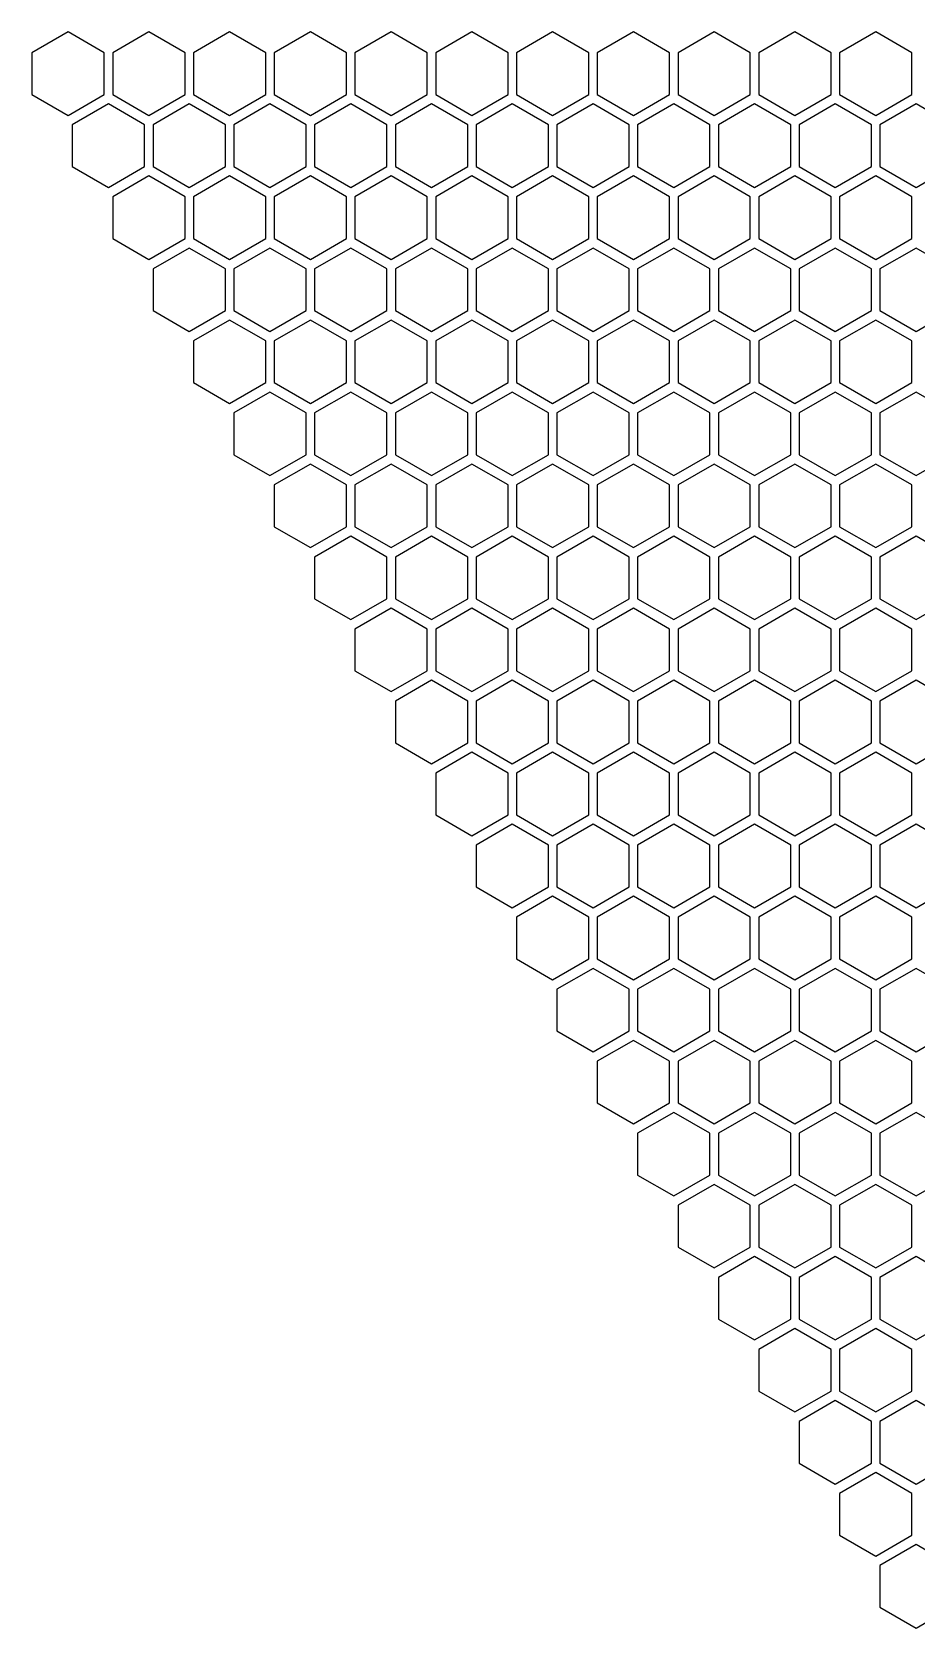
# Model space of a CAD drawing. Extents: x 13 to 253, y 37 to 205.
# Drawn here: x 12.5 to 48.6, y 46 to 111.2 of the extents above; entities that cross this region are included whole.
import ezdxf

# ---------------------------------------------------------------- set-up
doc = ezdxf.new("R2010")
doc.units = 0
doc.layers.get('0').update_dxf_attribs({"linetype": 'CONTINUOUS'})

msp = doc.modelspace()

# ---------------------------------------------------------------- linework, layer by layer
at = {"color": 7}
for points in [[(13.992427, 111.249955), (12.514997, 110.39678), (12.514997, 108.69042), (13.992427, 107.83776), (15.469855, 108.69042), (15.469855, 110.39678)], [(17.292483, 111.249955), (15.815055, 110.39678), (15.815055, 108.69042), (17.292483, 107.83776), (18.769913, 108.69042), (18.769913, 110.39678)], [(20.592541, 111.249955), (19.11511, 110.39678), (19.11511, 108.69042), (20.592541, 107.83776), (22.069969, 108.69042), (22.069969, 110.39678)], [(23.892596, 111.249955), (22.415168, 110.39678), (22.415168, 108.69042), (23.892596, 107.83776), (25.370027, 108.69042), (25.370027, 110.39678)], [(27.192654, 111.249955), (25.714707, 110.39678), (25.714707, 108.69042), (27.192654, 107.83776), (28.670085, 108.69042), (28.670085, 110.39678)], [(30.492193, 111.249955), (29.014765, 110.39678), (29.014765, 108.69042), (30.492193, 107.83776), (31.97014, 108.69042), (31.97014, 110.39678)], [(33.792251, 111.249955), (32.314823, 110.39678), (32.314823, 108.69042), (33.792251, 107.83776), (35.270198, 108.69042), (35.270198, 110.39678)], [(37.092309, 111.249955), (35.614878, 110.39678), (35.614878, 108.69042), (37.092309, 107.83776), (38.569737, 108.69042), (38.569737, 110.39678)], [(40.392364, 111.249955), (38.914936, 110.39678), (38.914936, 108.69042), (40.392364, 107.83776), (41.869795, 108.69042), (41.869795, 110.39678)], [(43.692422, 111.249955), (42.214992, 110.39678), (42.214992, 108.69042), (43.692422, 107.83776), (45.16985, 108.69042), (45.16985, 110.39678)], [(46.99248, 111.249955), (45.515049, 110.39678), (45.515049, 108.69042), (46.99248, 107.83776), (48.469908, 108.69042), (48.469908, 110.39678)], [(15.642454, 108.30543), (14.165026, 107.45226), (14.165026, 105.74642), (15.642454, 104.89324), (17.119884, 105.74642), (17.119884, 107.45226)], [(18.942512, 108.30543), (17.465084, 107.45226), (17.465084, 105.74642), (18.942512, 104.89324), (20.41994, 105.74642), (20.41994, 107.45226)], [(22.24257, 108.30543), (20.765139, 107.45226), (20.765139, 105.74642), (22.24257, 104.89324), (23.719998, 105.74642), (23.719998, 107.45226)], [(25.542625, 108.30543), (24.064678, 107.45226), (24.064678, 105.74642), (25.542625, 104.89324), (27.020056, 105.74642), (27.020056, 107.45226)], [(28.842683, 108.30543), (27.364736, 107.45226), (27.364736, 105.74642), (28.842683, 104.89324), (30.320111, 105.74642), (30.320111, 107.45226)], [(32.142222, 108.30543), (30.664794, 107.45226), (30.664794, 105.74642), (32.142222, 104.89324), (33.620169, 105.74642), (33.620169, 107.45226)], [(35.44228, 108.30543), (33.964849, 107.45226), (33.964849, 105.74642), (35.44228, 104.89324), (36.920227, 105.74642), (36.920227, 107.45226)], [(38.742335, 108.30543), (37.264907, 107.45226), (37.264907, 105.74642), (38.742335, 104.89324), (40.219766, 105.74642), (40.219766, 107.45226)], [(42.042393, 108.30543), (40.564965, 107.45226), (40.564965, 105.74642), (42.042393, 104.89324), (43.519824, 105.74642), (43.519824, 107.45226)], [(45.342451, 108.30543), (43.86502, 107.45226), (43.86502, 105.74642), (45.342451, 104.89324), (46.819879, 105.74642), (46.819879, 107.45226)], [(48.642506, 108.30543), (47.165078, 107.45226), (47.165078, 105.74642), (48.642506, 104.89324), (50.119937, 105.74642), (50.119937, 107.45226)], [(17.292483, 105.36091), (15.815055, 104.50773), (15.815055, 102.80189), (17.292483, 101.94872), (18.769913, 102.80189), (18.769913, 104.50773)], [(20.592541, 105.36091), (19.11511, 104.50773), (19.11511, 102.80189), (20.592541, 101.94872), (22.069969, 102.80189), (22.069969, 104.50773)], [(23.892596, 105.36091), (22.415168, 104.50773), (22.415168, 102.80189), (23.892596, 101.94872), (25.370027, 102.80189), (25.370027, 104.50773)], [(27.192654, 105.36091), (25.714707, 104.50773), (25.714707, 102.80189), (27.192654, 101.94872), (28.670085, 102.80189), (28.670085, 104.50773)], [(30.492193, 105.36091), (29.014765, 104.50773), (29.014765, 102.80189), (30.492193, 101.94872), (31.97014, 102.80189), (31.97014, 104.50773)], [(33.792251, 105.36091), (32.314823, 104.50773), (32.314823, 102.80189), (33.792251, 101.94872), (35.270198, 102.80189), (35.270198, 104.50773)], [(37.092309, 105.36091), (35.614878, 104.50773), (35.614878, 102.80189), (37.092309, 101.94872), (38.569737, 102.80189), (38.569737, 104.50773)], [(40.392364, 105.36091), (38.914936, 104.50773), (38.914936, 102.80189), (40.392364, 101.94872), (41.869795, 102.80189), (41.869795, 104.50773)], [(43.692422, 105.36091), (42.214992, 104.50773), (42.214992, 102.80189), (43.692422, 101.94872), (45.16985, 102.80189), (45.16985, 104.50773)], [(46.99248, 105.36091), (45.515049, 104.50773), (45.515049, 102.80189), (46.99248, 101.94872), (48.469908, 102.80189), (48.469908, 104.50773)], [(18.942512, 102.41639), (17.465084, 101.56321), (17.465084, 99.85737), (18.942512, 99.00419), (20.41994, 99.85737), (20.41994, 101.56321)], [(22.24257, 102.41639), (20.765139, 101.56321), (20.765139, 99.85737), (22.24257, 99.00419), (23.719998, 99.85737), (23.719998, 101.56321)], [(25.542625, 102.41639), (24.064678, 101.56321), (24.064678, 99.85737), (25.542625, 99.00419), (27.020056, 99.85737), (27.020056, 101.56321)], [(28.842683, 102.41639), (27.364736, 101.56321), (27.364736, 99.85737), (28.842683, 99.00419), (30.320111, 99.85737), (30.320111, 101.56321)], [(32.142222, 102.41639), (30.664794, 101.56321), (30.664794, 99.85737), (32.142222, 99.00419), (33.620169, 99.85737), (33.620169, 101.56321)], [(35.44228, 102.41639), (33.964849, 101.56321), (33.964849, 99.85737), (35.44228, 99.00419), (36.920227, 99.85737), (36.920227, 101.56321)], [(38.742335, 102.41639), (37.264907, 101.56321), (37.264907, 99.85737), (38.742335, 99.00419), (40.219766, 99.85737), (40.219766, 101.56321)], [(42.042393, 102.41639), (40.564965, 101.56321), (40.564965, 99.85737), (42.042393, 99.00419), (43.519824, 99.85737), (43.519824, 101.56321)], [(45.342451, 102.41639), (43.86502, 101.56321), (43.86502, 99.85737), (45.342451, 99.00419), (46.819879, 99.85737), (46.819879, 101.56321)], [(48.642506, 102.41639), (47.165078, 101.56321), (47.165078, 99.85737), (48.642506, 99.00419), (50.119937, 99.85737), (50.119937, 101.56321)], [(20.592541, 99.47186), (19.11511, 98.61869), (19.11511, 96.91285), (20.592541, 96.05967), (22.069969, 96.91285), (22.069969, 98.61869)], [(23.892596, 99.47186), (22.415168, 98.61869), (22.415168, 96.91285), (23.892596, 96.05967), (25.370027, 96.91285), (25.370027, 98.61869)], [(27.192654, 99.47186), (25.714707, 98.61869), (25.714707, 96.91285), (27.192654, 96.05967), (28.670085, 96.91285), (28.670085, 98.61869)], [(30.492193, 99.47186), (29.014765, 98.61869), (29.014765, 96.91285), (30.492193, 96.05967), (31.97014, 96.91285), (31.97014, 98.61869)], [(33.792251, 99.47186), (32.314823, 98.61869), (32.314823, 96.91285), (33.792251, 96.05967), (35.270198, 96.91285), (35.270198, 98.61869)], [(37.092309, 99.47186), (35.614878, 98.61869), (35.614878, 96.91285), (37.092309, 96.05967), (38.569737, 96.91285), (38.569737, 98.61869)], [(40.392364, 99.47186), (38.914936, 98.61869), (38.914936, 96.91285), (40.392364, 96.05967), (41.869795, 96.91285), (41.869795, 98.61869)], [(43.692422, 99.47186), (42.214992, 98.61869), (42.214992, 96.91285), (43.692422, 96.05967), (45.16985, 96.91285), (45.16985, 98.61869)], [(46.99248, 99.47186), (45.515049, 98.61869), (45.515049, 96.91285), (46.99248, 96.05967), (48.469908, 96.91285), (48.469908, 98.61869)], [(22.24257, 96.52734), (20.765139, 95.67416), (20.765139, 93.96832), (22.24257, 93.11515), (23.719998, 93.96832), (23.719998, 95.67416)], [(25.542625, 96.52734), (24.064678, 95.67416), (24.064678, 93.96832), (25.542625, 93.11515), (27.020056, 93.96832), (27.020056, 95.67416)], [(28.842683, 96.52734), (27.364736, 95.67416), (27.364736, 93.96832), (28.842683, 93.11515), (30.320111, 93.96832), (30.320111, 95.67416)], [(32.142222, 96.52734), (30.664794, 95.67416), (30.664794, 93.96832), (32.142222, 93.11515), (33.620169, 93.96832), (33.620169, 95.67416)], [(35.44228, 96.52734), (33.964849, 95.67416), (33.964849, 93.96832), (35.44228, 93.11515), (36.920227, 93.96832), (36.920227, 95.67416)], [(38.742335, 96.52734), (37.264907, 95.67416), (37.264907, 93.96832), (38.742335, 93.11515), (40.219766, 93.96832), (40.219766, 95.67416)], [(42.042393, 96.52734), (40.564965, 95.67416), (40.564965, 93.96832), (42.042393, 93.11515), (43.519824, 93.96832), (43.519824, 95.67416)], [(45.342451, 96.52734), (43.86502, 95.67416), (43.86502, 93.96832), (45.342451, 93.11515), (46.819879, 93.96832), (46.819879, 95.67416)], [(48.642506, 96.52734), (47.165078, 95.67416), (47.165078, 93.96832), (48.642506, 93.11515), (50.119937, 93.96832), (50.119937, 95.67416)], [(23.892596, 93.58282), (22.415168, 92.72964), (22.415168, 91.0238), (23.892596, 90.17062), (25.370027, 91.0238), (25.370027, 92.72964)], [(27.192654, 93.58282), (25.714707, 92.72964), (25.714707, 91.0238), (27.192654, 90.17062), (28.670085, 91.0238), (28.670085, 92.72964)], [(30.492193, 93.58282), (29.014765, 92.72964), (29.014765, 91.0238), (30.492193, 90.17062), (31.97014, 91.0238), (31.97014, 92.72964)], [(33.792251, 93.58282), (32.314823, 92.72964), (32.314823, 91.0238), (33.792251, 90.17062), (35.270198, 91.0238), (35.270198, 92.72964)], [(37.092309, 93.58282), (35.614878, 92.72964), (35.614878, 91.0238), (37.092309, 90.17062), (38.569737, 91.0238), (38.569737, 92.72964)], [(40.392364, 93.58282), (38.914936, 92.72964), (38.914936, 91.0238), (40.392364, 90.17062), (41.869795, 91.0238), (41.869795, 92.72964)], [(43.692422, 93.58282), (42.214992, 92.72964), (42.214992, 91.0238), (43.692422, 90.17062), (45.16985, 91.0238), (45.16985, 92.72964)], [(46.99248, 93.58282), (45.515049, 92.72964), (45.515049, 91.0238), (46.99248, 90.17062), (48.469908, 91.0238), (48.469908, 92.72964)], [(25.542625, 90.63829), (24.064678, 89.78512), (24.064678, 88.07928), (25.542625, 87.2261), (27.020056, 88.07928), (27.020056, 89.78512)], [(28.842683, 90.63829), (27.364736, 89.78512), (27.364736, 88.07928), (28.842683, 87.2261), (30.320111, 88.07928), (30.320111, 89.78512)], [(32.142222, 90.63829), (30.664794, 89.78512), (30.664794, 88.07928), (32.142222, 87.2261), (33.620169, 88.07928), (33.620169, 89.78512)], [(35.44228, 90.63829), (33.964849, 89.78512), (33.964849, 88.07928), (35.44228, 87.2261), (36.920227, 88.07928), (36.920227, 89.78512)], [(38.742335, 90.63829), (37.264907, 89.78512), (37.264907, 88.07928), (38.742335, 87.2261), (40.219766, 88.07928), (40.219766, 89.78512)], [(42.042393, 90.63829), (40.564965, 89.78512), (40.564965, 88.07928), (42.042393, 87.2261), (43.519824, 88.07928), (43.519824, 89.78512)], [(45.342451, 90.63829), (43.86502, 89.78512), (43.86502, 88.07928), (45.342451, 87.2261), (46.819879, 88.07928), (46.819879, 89.78512)], [(48.642506, 90.63829), (47.165078, 89.78512), (47.165078, 88.07928), (48.642506, 87.2261), (50.119937, 88.07928), (50.119937, 89.78512)], [(27.192654, 87.69377), (25.714707, 86.84111), (25.714707, 85.13475), (27.192654, 84.28158), (28.670085, 85.13475), (28.670085, 86.84111)], [(30.492193, 87.69377), (29.014765, 86.84111), (29.014765, 85.13475), (30.492193, 84.28158), (31.97014, 85.13475), (31.97014, 86.84111)], [(33.792251, 87.69377), (32.314823, 86.84111), (32.314823, 85.13475), (33.792251, 84.28158), (35.270198, 85.13475), (35.270198, 86.84111)], [(37.092309, 87.69377), (35.614878, 86.84111), (35.614878, 85.13475), (37.092309, 84.28158), (38.569737, 85.13475), (38.569737, 86.84111)], [(40.392364, 87.69377), (38.914936, 86.84111), (38.914936, 85.13475), (40.392364, 84.28158), (41.869795, 85.13475), (41.869795, 86.84111)], [(43.692422, 87.69377), (42.214992, 86.84111), (42.214992, 85.13475), (43.692422, 84.28158), (45.16985, 85.13475), (45.16985, 86.84111)], [(46.99248, 87.69377), (45.515049, 86.84111), (45.515049, 85.13475), (46.99248, 84.28158), (48.469908, 85.13475), (48.469908, 86.84111)], [(28.842683, 84.74925), (27.364736, 83.89659), (27.364736, 82.19023), (28.842683, 81.33705), (30.320111, 82.19023), (30.320111, 83.89659)], [(32.142222, 84.74925), (30.664794, 83.89659), (30.664794, 82.19023), (32.142222, 81.33705), (33.620169, 82.19023), (33.620169, 83.89659)], [(35.44228, 84.74925), (33.964849, 83.89659), (33.964849, 82.19023), (35.44228, 81.33705), (36.920227, 82.19023), (36.920227, 83.89659)], [(38.742335, 84.74925), (37.264907, 83.89659), (37.264907, 82.19023), (38.742335, 81.33705), (40.219766, 82.19023), (40.219766, 83.89659)], [(42.042393, 84.74925), (40.564965, 83.89659), (40.564965, 82.19023), (42.042393, 81.33705), (43.519824, 82.19023), (43.519824, 83.89659)], [(45.342451, 84.74925), (43.86502, 83.89659), (43.86502, 82.19023), (45.342451, 81.33705), (46.819879, 82.19023), (46.819879, 83.89659)], [(48.642506, 84.74925), (47.165078, 83.89659), (47.165078, 82.19023), (48.642506, 81.33705), (50.119937, 82.19023), (50.119937, 83.89659)], [(30.492193, 81.80472), (29.014765, 80.95207), (29.014765, 79.24571), (30.492193, 78.39253), (31.97014, 79.24571), (31.97014, 80.95207)], [(33.792251, 81.80472), (32.314823, 80.95207), (32.314823, 79.24571), (33.792251, 78.39253), (35.270198, 79.24571), (35.270198, 80.95207)], [(37.092309, 81.80472), (35.614878, 80.95207), (35.614878, 79.24571), (37.092309, 78.39253), (38.569737, 79.24571), (38.569737, 80.95207)], [(40.392364, 81.80472), (38.914936, 80.95207), (38.914936, 79.24571), (40.392364, 78.39253), (41.869795, 79.24571), (41.869795, 80.95207)], [(43.692422, 81.80472), (42.214992, 80.95207), (42.214992, 79.24571), (43.692422, 78.39253), (45.16985, 79.24571), (45.16985, 80.95207)], [(46.99248, 81.80472), (45.515049, 80.95207), (45.515049, 79.24571), (46.99248, 78.39253), (48.469908, 79.24571), (48.469908, 80.95207)], [(32.142222, 78.86072), (30.664794, 78.00754), (30.664794, 76.30119), (32.142222, 75.44801), (33.620169, 76.30119), (33.620169, 78.00754)], [(35.44228, 78.86072), (33.964849, 78.00754), (33.964849, 76.30119), (35.44228, 75.44801), (36.920227, 76.30119), (36.920227, 78.00754)], [(38.742335, 78.86072), (37.264907, 78.00754), (37.264907, 76.30119), (38.742335, 75.44801), (40.219766, 76.30119), (40.219766, 78.00754)], [(42.042393, 78.86072), (40.564965, 78.00754), (40.564965, 76.30119), (42.042393, 75.44801), (43.519824, 76.30119), (43.519824, 78.00754)], [(45.342451, 78.86072), (43.86502, 78.00754), (43.86502, 76.30119), (45.342451, 75.44801), (46.819879, 76.30119), (46.819879, 78.00754)], [(48.642506, 78.86072), (47.165078, 78.00754), (47.165078, 76.30119), (48.642506, 75.44801), (50.119937, 76.30119), (50.119937, 78.00754)], [(33.792251, 75.9162), (32.314823, 75.06302), (32.314823, 73.35666), (33.792251, 72.504), (35.270198, 73.35666), (35.270198, 75.06302)], [(37.092309, 75.9162), (35.614878, 75.06302), (35.614878, 73.35666), (37.092309, 72.504), (38.569737, 73.35666), (38.569737, 75.06302)], [(40.392364, 75.9162), (38.914936, 75.06302), (38.914936, 73.35666), (40.392364, 72.504), (41.869795, 73.35666), (41.869795, 75.06302)], [(43.692422, 75.9162), (42.214992, 75.06302), (42.214992, 73.35666), (43.692422, 72.504), (45.16985, 73.35666), (45.16985, 75.06302)], [(46.99248, 75.9162), (45.515049, 75.06302), (45.515049, 73.35666), (46.99248, 72.504), (48.469908, 73.35666), (48.469908, 75.06302)], [(35.44228, 72.97167), (33.964849, 72.1185), (33.964849, 70.41214), (35.44228, 69.55948), (36.920227, 70.41214), (36.920227, 72.1185)], [(38.742335, 72.97167), (37.264907, 72.1185), (37.264907, 70.41214), (38.742335, 69.55948), (40.219766, 70.41214), (40.219766, 72.1185)], [(42.042393, 72.97167), (40.564965, 72.1185), (40.564965, 70.41214), (42.042393, 69.55948), (43.519824, 70.41214), (43.519824, 72.1185)], [(45.342451, 72.97167), (43.86502, 72.1185), (43.86502, 70.41214), (45.342451, 69.55948), (46.819879, 70.41214), (46.819879, 72.1185)], [(48.642506, 72.97167), (47.165078, 72.1185), (47.165078, 70.41214), (48.642506, 69.55948), (50.119937, 70.41214), (50.119937, 72.1185)], [(37.092309, 70.02715), (35.614878, 69.17397), (35.614878, 67.46762), (37.092309, 66.61496), (38.569737, 67.46762), (38.569737, 69.17397)], [(40.392364, 70.02715), (38.914936, 69.17397), (38.914936, 67.46762), (40.392364, 66.61496), (41.869795, 67.46762), (41.869795, 69.17397)], [(43.692422, 70.02715), (42.214992, 69.17397), (42.214992, 67.46762), (43.692422, 66.61496), (45.16985, 67.46762), (45.16985, 69.17397)], [(46.99248, 70.02715), (45.515049, 69.17397), (45.515049, 67.46762), (46.99248, 66.61496), (48.469908, 67.46762), (48.469908, 69.17397)], [(38.742335, 67.08263), (37.264907, 66.22945), (37.264907, 64.52361), (38.742335, 63.67043), (40.219766, 64.52361), (40.219766, 66.22945)], [(42.042393, 67.08263), (40.564965, 66.22945), (40.564965, 64.52361), (42.042393, 63.67043), (43.519824, 64.52361), (43.519824, 66.22945)], [(45.342451, 67.08263), (43.86502, 66.22945), (43.86502, 64.52361), (45.342451, 63.67043), (46.819879, 64.52361), (46.819879, 66.22945)], [(48.642506, 67.08263), (47.165078, 66.22945), (47.165078, 64.52361), (48.642506, 63.67043), (50.119937, 64.52361), (50.119937, 66.22945)], [(40.392364, 64.1381), (38.914936, 63.28493), (38.914936, 61.57909), (40.392364, 60.72591), (41.869795, 61.57909), (41.869795, 63.28493)], [(43.692422, 64.1381), (42.214992, 63.28493), (42.214992, 61.57909), (43.692422, 60.72591), (45.16985, 61.57909), (45.16985, 63.28493)], [(46.99248, 64.1381), (45.515049, 63.28493), (45.515049, 61.57909), (46.99248, 60.72591), (48.469908, 61.57909), (48.469908, 63.28493)], [(42.042393, 61.19358), (40.564965, 60.3404), (40.564965, 58.63456), (42.042393, 57.78139), (43.519824, 58.63456), (43.519824, 60.3404)], [(45.342451, 61.19358), (43.86502, 60.3404), (43.86502, 58.63456), (45.342451, 57.78139), (46.819879, 58.63456), (46.819879, 60.3404)], [(48.642506, 61.19358), (47.165078, 60.3404), (47.165078, 58.63456), (48.642506, 57.78139), (50.119937, 58.63456), (50.119937, 60.3404)], [(43.692422, 58.24906), (42.214992, 57.39588), (42.214992, 55.69004), (43.692422, 54.83686), (45.16985, 55.69004), (45.16985, 57.39588)], [(46.99248, 58.24906), (45.515049, 57.39588), (45.515049, 55.69004), (46.99248, 54.83686), (48.469908, 55.69004), (48.469908, 57.39588)], [(45.342451, 55.30453), (43.86502, 54.45136), (43.86502, 52.74552), (45.342451, 51.89234), (46.819879, 52.74552), (46.819879, 54.45136)], [(48.642506, 55.30453), (47.165078, 54.45136), (47.165078, 52.74552), (48.642506, 51.89234), (50.119937, 52.74552), (50.119937, 54.45136)], [(46.99248, 52.36001), (45.515049, 51.50683), (45.515049, 49.801), (46.99248, 48.94782), (48.469908, 49.801), (48.469908, 51.50683)], [(48.642506, 49.41549), (47.165078, 48.56231), (47.165078, 46.85647), (48.642506, 46.00329), (50.119937, 46.85647), (50.119937, 48.56231)]]:
    msp.add_lwpolyline(points, close=True, dxfattribs=at)

doc.saveas('drawing.dxf')
